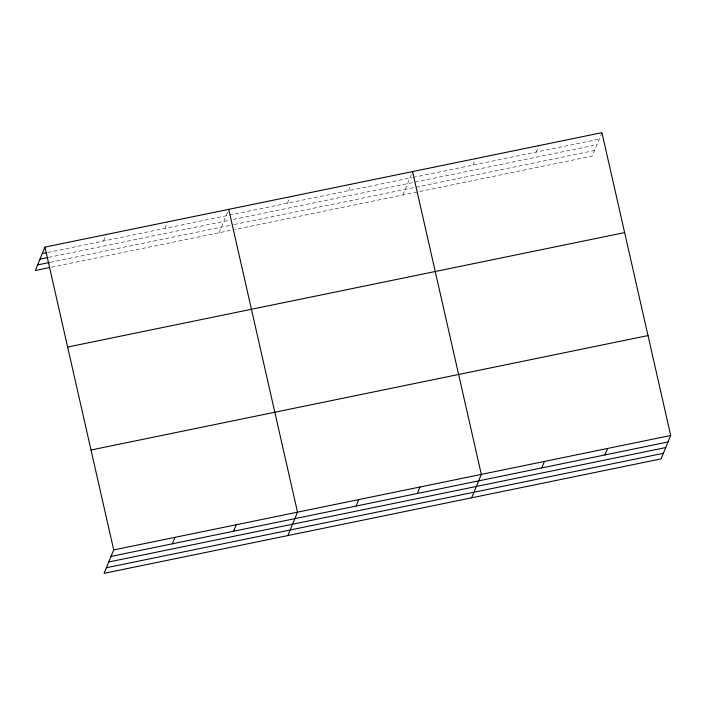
<?xml version="1.0" encoding="UTF-8"?>
<svg xmlns="http://www.w3.org/2000/svg" width="706" height="706" viewBox="0 0 706 706"><rect width="100%" height="100%" fill="white"/><g stroke="black" fill="none" stroke-linecap="round" stroke-linejoin="round"><path stroke-width="0.53" stroke-dasharray="3.53 2.65" d="M103.544 240.993L106.209 234.524M164.816 228.409L167.481 221.931M219.107 232.742L228.373 210.273M287.351 203.231L290.016 196.753M348.623 190.638L351.288 184.169M402.914 194.98L412.18 172.502M473.011 165.08L475.685 158.612M536.136 152.117L538.81 145.639M601.936 132.666L592.29 156.07L235.23 229.432M47.646 252.483L228.232 215.374M229.309 215.154L412.03 177.612M413.098 177.391L599.262 139.144M48.573 257.399L229.159 220.298M233.457 219.416L596.967 144.73M50.497 262.27L233.236 224.729M234.304 224.508L594.593 150.484M51.423 267.195L234.154 229.653"/><path stroke-width="1.06" d="M44.946 247.109L113.71 549.93L104.064 573.334L661.054 458.891L670.7 435.487L601.936 132.666L44.946 247.109L35.3 270.513L49.27 267.636M172.308 543.814L174.982 537.345M233.58 531.23L236.245 524.752M287.871 535.563L297.517 512.168L228.753 209.347M356.115 506.052L358.789 499.574M417.387 493.468L420.052 486.99M471.679 497.801L481.324 474.406L412.56 171.576M541.784 467.901L544.45 461.433M604.91 454.938L607.575 448.46M42.272 253.586L46.578 252.704M39.977 259.173L47.496 257.619M37.603 264.926L49.429 262.491M67.635 347.043L624.625 232.601M91.021 450.004L648.011 335.562M113.71 549.93L670.7 435.487M111.045 556.407L668.035 441.965M108.742 561.994L665.732 447.551M106.368 567.748L663.358 453.305"/></g></svg>
